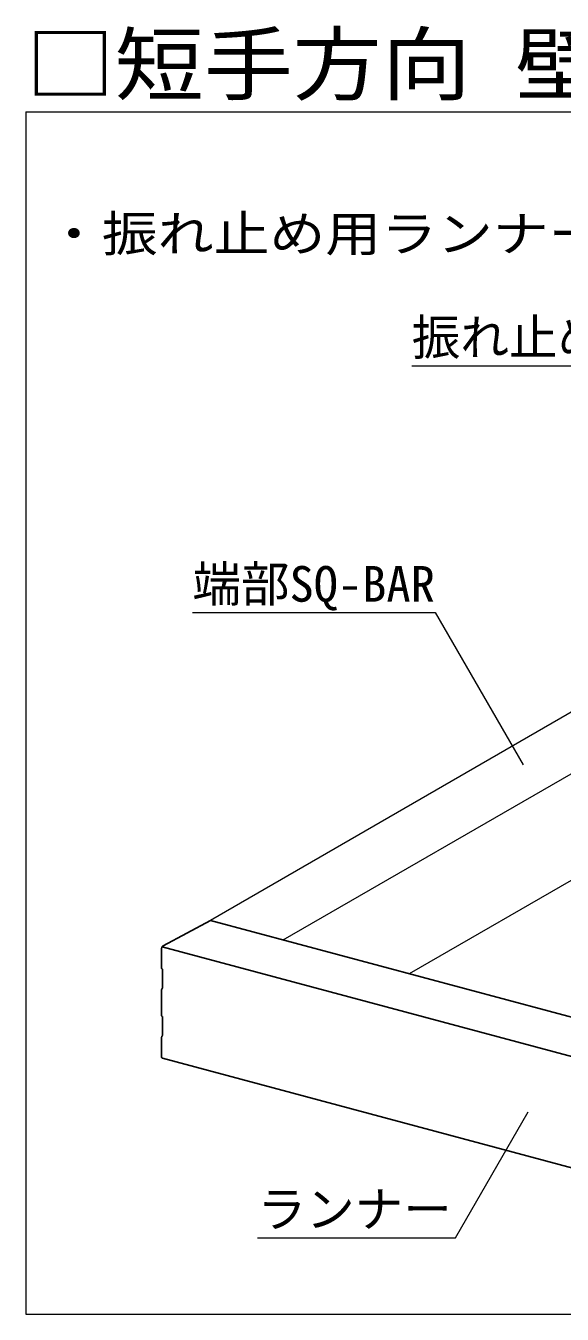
# Model space of a CAD drawing. Units: millimetres on the paper. Extents: x -195 to 195, y -135 to 132.
# Drawn here: x -145.48 to -125.59, y -65.97 to -18.22 of the extents above; entities that cross this region are included whole.
import ezdxf
from ezdxf.enums import TextEntityAlignment as Align

# ---------------------------------------------------------------- set-up
doc = ezdxf.new("R2010")
doc.units = ezdxf.units.MM
for name, color, linetype, lineweight in [('0-2_野縁受け', 3, 'Continuous', 18), ('0-3_野縁', 2, 'Continuous', 25), ('0-6_文字', 7, 'Continuous', 18), ('F-3_野縁', 3, 'Continuous', 18)]:
    doc.layers.add(name, color=color, linetype=linetype, lineweight=lineweight)
doc.layers.add('F-6_文字', color=7, linetype='Continuous')
doc.styles.add('ＭＳ ゴシック', font='')
doc.styles.get('ＭＳ ゴシック').set_extended_font_data('MS Gothic')

msp = doc.modelspace()

# ---------------------------------------------------------------- linework, layer by layer
at = {"layer": '0-2_野縁受け'}
for p, q in [((-135.935, -52.096), (-94.185, -27.992)), ((-94.185, -31.944), (-131.265, -53.352)), ((-118.042, -39.484), (-138.633, -51.373))]:
    msp.add_line(p, q, dxfattribs=at)
at = {"layer": '0-3_野縁'}
for p, q in [((-138.633, -51.371), (-140.385, -52.311)), ((-113.985, -57.976), (-138.633, -51.373)), ((-140.452, -53.115), (-140.452, -52.446)), ((-115.804, -58.955), (-140.428, -52.358)), ((-140.426, -53.176), (-140.416, -53.18)), ((-140.408, -53.846), (-140.408, -53.203)), ((-140.426, -53.895), (-140.416, -53.879)), ((-140.452, -54.875), (-140.452, -53.985)), ((-140.426, -54.936), (-140.416, -54.94)), ((-140.408, -55.606), (-140.408, -54.963)), ((-140.452, -56.414), (-140.452, -55.745)), ((-140.426, -55.655), (-140.416, -55.639)), ((-115.771, -63.083), (-140.419, -56.48))]:
    msp.add_line(p, q, dxfattribs=at)
for centre, radius, start, end in [((-140.299, -52.446), 0.153, 176.7232, 178.3328), ((-140.306, -52.446), 0.146, 178.3322, 179.9931), ((-140.28, -52.448), 0.172, 172.148, 173.6367), ((-140.286, -52.447), 0.166, 173.6363, 175.1602), ((-140.292, -52.446), 0.159, 175.1597, 176.7237), ((-140.27, -52.449), 0.182, 169.2578, 170.6903), ((-140.275, -52.448), 0.177, 170.6899, 172.1484), ((-140.266, -52.45), 0.186, 167.8473, 169.2582), ((-140.26, -52.451), 0.192, 165.075, 166.4547), ((-140.262, -52.451), 0.19, 166.4543, 167.8477), ((-140.258, -52.452), 0.195, 163.7054, 165.0753), ((-140.256, -52.452), 0.196, 162.342, 163.7058), ((-140.256, -52.452), 0.196, 160.981, 162.3423), ((-140.256, -52.452), 0.196, 159.6188, 160.9813), ((-140.257, -52.452), 0.195, 158.2517, 159.6191), ((-140.259, -52.451), 0.193, 156.8761, 158.2521), ((-140.261, -52.45), 0.191, 155.4881, 156.8765), ((-140.264, -52.449), 0.187, 154.0839, 155.4885), ((-140.268, -52.447), 0.183, 152.6595, 154.0843), ((-140.272, -52.445), 0.179, 151.2107, 152.6599), ((-140.276, -52.442), 0.174, 149.733, 151.2111), ((-140.281, -52.44), 0.168, 148.2219, 149.7335), ((-140.287, -52.436), 0.162, 146.6724, 148.2224), ((-140.292, -52.433), 0.155, 145.0793, 146.673), ((-140.298, -52.429), 0.148, 143.4369, 145.0799), ((-140.303, -52.424), 0.141, 141.7392, 143.4375), ((-140.309, -52.42), 0.134, 139.9797, 141.7398), ((-140.315, -52.415), 0.126, 138.1513, 139.9803), ((-140.321, -52.41), 0.119, 136.2465, 138.152), ((-140.326, -52.405), 0.111, 134.2572, 136.2473), ((-140.331, -52.4), 0.104, 132.1746, 134.258), ((-140.336, -52.394), 0.0965, 129.9895, 132.1755), ((-140.34, -52.389), 0.0895, 127.6919, 129.9904), ((-140.345, -52.384), 0.0828, 125.2714, 127.6928), ((-140.348, -52.378), 0.0764, 122.7174, 125.2725), ((-140.352, -52.373), 0.0703, 120.0189, 122.7184), ((-140.354, -52.368), 0.0647, 118.4529, 120.0199), ((-140.321, -53.115), 0.131, 181.7102, 183.4928), ((-140.313, -53.115), 0.139, 179.9925, 181.7109), ((-140.328, -53.115), 0.124, 183.4921, 185.346), ((-140.343, -53.117), 0.109, 187.2775, 189.298), ((-140.335, -53.116), 0.116, 185.3452, 187.2783), ((-140.35, -53.118), 0.101, 189.2971, 191.414), ((-140.357, -53.12), 0.0941, 191.4131, 193.6358), ((-140.364, -53.121), 0.0872, 193.6348, 195.9735), ((-140.37, -53.123), 0.0806, 195.9726, 198.4377), ((-140.376, -53.125), 0.0743, 198.4367, 201.0391), ((-140.382, -53.127), 0.0684, 201.0381, 203.7887), ((-140.387, -53.129), 0.0629, 203.7877, 206.697), ((-140.391, -53.132), 0.0578, 206.6961, 209.7741), ((-140.395, -53.134), 0.0531, 209.7734, 213.0285), ((-140.399, -53.136), 0.0489, 213.028, 216.4665), ((-140.402, -53.138), 0.0452, 216.4664, 220.0917), ((-140.404, -53.141), 0.0419, 220.092, 223.9032), ((-140.406, -53.142), 0.0391, 223.904, 227.8952), ((-140.408, -53.144), 0.0368, 227.8966, 232.0556), ((-140.409, -53.146), 0.0349, 232.0577, 236.3657), ((-140.41, -53.147), 0.0334, 236.3684, 240.1846), ((-140.427, -53.192), 0.0163, 43.904, 46.9109), ((-140.428, -53.192), 0.0175, 40.092, 43.9032), ((-140.429, -53.193), 0.0188, 36.4664, 40.0917), ((-140.43, -53.194), 0.0204, 33.028, 36.4665), ((-140.432, -53.195), 0.0221, 29.7734, 33.0285), ((-140.433, -53.196), 0.0241, 26.6961, 29.7741), ((-140.435, -53.197), 0.0262, 23.7877, 26.697), ((-140.437, -53.198), 0.0285, 21.0381, 23.7887), ((-140.44, -53.199), 0.031, 18.4367, 21.0391), ((-140.442, -53.2), 0.0336, 15.9726, 18.4377), ((-140.445, -53.2), 0.0363, 13.6348, 15.9735), ((-140.448, -53.201), 0.0392, 11.4131, 13.6358), ((-140.451, -53.202), 0.0422, 9.2971, 11.414), ((-140.454, -53.202), 0.0452, 7.2775, 9.298), ((-140.457, -53.203), 0.0484, 5.3452, 7.2783), ((-140.46, -53.203), 0.0515, 3.4921, 5.346), ((-140.463, -53.203), 0.0546, 1.7102, 3.4928), ((-140.466, -53.203), 0.0577, 359.9925, 1.7109), ((-140.27, -53.988), 0.182, 169.2578, 170.6903), ((-140.275, -53.987), 0.177, 170.6899, 172.1484), ((-140.266, -53.989), 0.186, 167.8473, 169.2582), ((-140.26, -53.99), 0.192, 165.075, 166.4547), ((-140.262, -53.99), 0.19, 166.4543, 167.8477), ((-140.258, -53.991), 0.195, 163.7054, 165.0753), ((-140.256, -53.991), 0.196, 162.342, 163.7058), ((-140.256, -53.991), 0.196, 160.981, 162.3423), ((-140.256, -53.991), 0.196, 159.6188, 160.9813), ((-140.257, -53.991), 0.195, 158.2517, 159.6191), ((-140.259, -53.99), 0.193, 156.8761, 158.2521), ((-140.261, -53.989), 0.191, 155.4881, 156.8765), ((-140.264, -53.988), 0.187, 154.0839, 155.4885), ((-140.268, -53.986), 0.183, 152.6595, 154.0843), ((-140.272, -53.984), 0.179, 151.2107, 152.6599), ((-140.276, -53.982), 0.174, 149.9384, 151.2111), ((-140.488, -53.845), 0.0794, 335.4881, 336.8764), ((-140.486, -53.845), 0.0781, 334.0839, 335.4885), ((-140.489, -53.844), 0.0805, 336.8761, 338.2521), ((-140.49, -53.844), 0.0818, 340.981, 342.3423), ((-140.49, -53.844), 0.0817, 339.6188, 340.9813), ((-140.489, -53.844), 0.0813, 338.2517, 339.6191), ((-140.49, -53.844), 0.0816, 342.342, 343.7058), ((-140.488, -53.844), 0.0802, 345.075, 346.4547), ((-140.489, -53.844), 0.081, 343.7054, 345.0753), ((-140.484, -53.845), 0.0758, 349.2578, 350.6904), ((-140.486, -53.845), 0.0775, 347.8473, 349.2582), ((-140.487, -53.844), 0.079, 346.4543, 347.8477), ((-140.472, -53.846), 0.0636, 356.7232, 358.3328), ((-140.475, -53.846), 0.0664, 355.1597, 356.7237), ((-140.48, -53.846), 0.0715, 352.1479, 353.6367), ((-140.482, -53.845), 0.0738, 350.6899, 352.1484), ((-140.469, -53.846), 0.0607, 358.3322, 359.9931), ((-140.477, -53.846), 0.0691, 353.6363, 355.1602), ((-140.299, -53.985), 0.153, 176.7232, 178.3328), ((-140.306, -53.985), 0.146, 178.3322, 179.9931), ((-140.28, -53.987), 0.172, 172.148, 173.6367), ((-140.286, -53.986), 0.166, 173.6363, 175.1602), ((-140.292, -53.986), 0.159, 175.1597, 176.7237), ((-140.321, -54.875), 0.131, 181.7102, 183.4928), ((-140.313, -54.875), 0.139, 179.9925, 181.7109), ((-140.328, -54.875), 0.124, 183.4921, 185.346), ((-140.343, -54.877), 0.109, 187.2775, 189.298), ((-140.335, -54.876), 0.116, 185.3452, 187.2783), ((-140.35, -54.878), 0.101, 189.2971, 191.414), ((-140.357, -54.88), 0.0941, 191.4131, 193.6358), ((-140.364, -54.881), 0.0872, 193.6348, 195.9735), ((-140.37, -54.883), 0.0806, 195.9726, 198.4377), ((-140.376, -54.885), 0.0743, 198.4367, 201.0391), ((-140.382, -54.887), 0.0684, 201.0381, 203.7887), ((-140.387, -54.889), 0.0629, 203.7877, 206.697), ((-140.391, -54.892), 0.0578, 206.6961, 209.7741), ((-140.395, -54.894), 0.0531, 209.7734, 213.0285), ((-140.399, -54.896), 0.0489, 213.028, 216.4665), ((-140.402, -54.898), 0.0452, 216.4664, 220.0917), ((-140.404, -54.901), 0.0419, 220.092, 223.9032), ((-140.406, -54.902), 0.0391, 223.904, 227.8952), ((-140.408, -54.904), 0.0368, 227.8966, 232.0556), ((-140.409, -54.906), 0.0349, 232.0577, 236.3657), ((-140.41, -54.907), 0.0334, 236.3684, 240.1846), ((-140.427, -54.952), 0.0163, 43.904, 46.9109), ((-140.428, -54.952), 0.0175, 40.092, 43.9032), ((-140.429, -54.953), 0.0188, 36.4664, 40.0917), ((-140.43, -54.954), 0.0204, 33.028, 36.4665), ((-140.432, -54.955), 0.0221, 29.7734, 33.0285), ((-140.433, -54.956), 0.0241, 26.6961, 29.7741), ((-140.435, -54.957), 0.0262, 23.7877, 26.697), ((-140.437, -54.958), 0.0285, 21.0381, 23.7887), ((-140.44, -54.959), 0.031, 18.4367, 21.0391), ((-140.442, -54.96), 0.0336, 15.9726, 18.4377), ((-140.445, -54.96), 0.0363, 13.6348, 15.9735), ((-140.448, -54.961), 0.0392, 11.4131, 13.6358), ((-140.451, -54.962), 0.0422, 9.2971, 11.414), ((-140.454, -54.962), 0.0452, 7.2775, 9.298), ((-140.457, -54.963), 0.0484, 5.3452, 7.2783), ((-140.46, -54.963), 0.0515, 3.4921, 5.346), ((-140.463, -54.963), 0.0546, 1.7102, 3.4928), ((-140.466, -54.963), 0.0577, 359.9925, 1.7109), ((-140.299, -55.745), 0.153, 176.7232, 178.3328), ((-140.306, -55.745), 0.146, 178.3322, 179.9931), ((-140.28, -55.747), 0.172, 172.148, 173.6367), ((-140.286, -55.746), 0.166, 173.6363, 175.1602), ((-140.292, -55.746), 0.159, 175.1597, 176.7237), ((-140.27, -55.748), 0.182, 169.2578, 170.6903), ((-140.275, -55.747), 0.177, 170.6899, 172.1484), ((-140.266, -55.749), 0.186, 167.8473, 169.2582), ((-140.26, -55.75), 0.192, 165.075, 166.4547), ((-140.262, -55.75), 0.19, 166.4543, 167.8477), ((-140.258, -55.751), 0.195, 163.7054, 165.0753), ((-140.256, -55.751), 0.196, 162.342, 163.7058), ((-140.256, -55.751), 0.196, 160.981, 162.3423), ((-140.256, -55.751), 0.196, 159.6188, 160.9813), ((-140.257, -55.751), 0.195, 158.2517, 159.6191), ((-140.259, -55.75), 0.193, 156.8761, 158.2521), ((-140.261, -55.749), 0.191, 155.4881, 156.8765), ((-140.264, -55.748), 0.187, 154.0839, 155.4885), ((-140.268, -55.746), 0.183, 152.6595, 154.0843), ((-140.272, -55.744), 0.179, 151.2107, 152.6599), ((-140.276, -55.742), 0.174, 149.9384, 151.2111), ((-140.488, -55.605), 0.0794, 335.4881, 336.8764), ((-140.486, -55.605), 0.0781, 334.0839, 335.4885), ((-140.489, -55.604), 0.0805, 336.8761, 338.2521), ((-140.49, -55.604), 0.0818, 340.981, 342.3423), ((-140.49, -55.604), 0.0817, 339.6188, 340.9813), ((-140.489, -55.604), 0.0813, 338.2517, 339.6191), ((-140.49, -55.604), 0.0816, 342.342, 343.7058), ((-140.488, -55.604), 0.0802, 345.075, 346.4547), ((-140.489, -55.604), 0.081, 343.7054, 345.0753), ((-140.484, -55.605), 0.0758, 349.2578, 350.6904), ((-140.486, -55.605), 0.0775, 347.8473, 349.2582), ((-140.487, -55.604), 0.079, 346.4543, 347.8477), ((-140.472, -55.606), 0.0636, 356.7232, 358.3328), ((-140.475, -55.606), 0.0664, 355.1597, 356.7237), ((-140.48, -55.606), 0.0715, 352.1479, 353.6367), ((-140.482, -55.605), 0.0738, 350.6899, 352.1484), ((-140.469, -55.606), 0.0607, 358.3322, 359.9931), ((-140.477, -55.606), 0.0691, 353.6363, 355.1602), ((-140.321, -56.414), 0.131, 181.7102, 183.4928), ((-140.313, -56.414), 0.139, 179.9925, 181.7109), ((-140.328, -56.414), 0.124, 183.4921, 185.346), ((-140.343, -56.416), 0.109, 187.2775, 189.298), ((-140.335, -56.415), 0.116, 185.3452, 187.2783), ((-140.35, -56.417), 0.101, 189.2971, 191.414), ((-140.357, -56.419), 0.0941, 191.4131, 193.6358), ((-140.364, -56.42), 0.0872, 193.6348, 195.9735), ((-140.37, -56.422), 0.0806, 195.9726, 198.4377), ((-140.376, -56.424), 0.0743, 198.4367, 201.0391), ((-140.382, -56.426), 0.0684, 201.0381, 203.7887), ((-140.387, -56.429), 0.0629, 203.7877, 206.697), ((-140.391, -56.431), 0.0578, 206.6961, 209.7741), ((-140.395, -56.433), 0.0531, 209.7734, 213.0285), ((-140.399, -56.435), 0.0489, 213.028, 216.4665), ((-140.402, -56.438), 0.0452, 216.4664, 220.0917), ((-140.404, -56.44), 0.0419, 220.092, 223.9032), ((-140.406, -56.442), 0.0391, 223.904, 227.8952), ((-140.408, -56.443), 0.0368, 227.8966, 232.0556), ((-140.409, -56.445), 0.0349, 232.0577, 236.3657), ((-140.41, -56.446), 0.0334, 236.3684, 240.7997), ((-140.41, -56.447), 0.0324, 240.803, 245.3256), ((-140.411, -56.447), 0.0319, 245.3292, 249.9059), ((-140.411, -56.448), 0.0317, 249.9098, 254.5001), ((-140.411, -56.447), 0.032, 254.504, 255.5077)]:
    msp.add_arc(centre, radius, start, end, dxfattribs=at)
at = {"layer": '0-6_文字'}
for p, q in [((-139.306, -39.957), (-130.306, -39.957)), ((-130.306, -39.957), (-127.042, -45.61))]:
    msp.add_line(p, q, dxfattribs=at)
for points in [[(-131.172, -30.82), (-114.865, -30.82), (-111.601, -36.472)], [(-136.891, -63.132), (-129.548, -63.132), (-126.854, -58.465)]]:
    msp.add_lwpolyline(points, dxfattribs=at)
at = {"layer": 'F-3_野縁'}
for p, q in [((-145.482, -21.406), (-145.482, -65.969)), ((-145.482, -21.406), (-2.548, -21.406)), ((-145.482, -65.969), (-2.548, -65.969))]:
    msp.add_line(p, q, dxfattribs=at)

# ---------------------------------------------------------------- texts
at = {"layer": '0-6_文字', "style": 'ＭＳ ゴシック'}
for s, p in [('振れ止め用ランナー', (-131.172, -30.82)), ('端部SQ-BAR', (-139.306, -39.957)), ('ランナー', (-136.891, -63.132))]:
    msp.add_text(s, height=1.32, dxfattribs=at).set_placement(p, align=Align.BOTTOM_LEFT)
at = {"layer": 'F-6_文字', "style": 'ＭＳ ゴシック'}
for s, height, width, p in [('□短手方向 壁際納まり図', 2.199, 1.1, (-145.482, -21.406)), ('・振れ止め用ランナーで固定する場合', 1.32, 1.15, (-144.732, -26.979))]:
    msp.add_text(s, height=height, dxfattribs=dict(at, width=width)).set_placement(p, align=Align.BOTTOM_LEFT)

doc.saveas('drawing.dxf')
